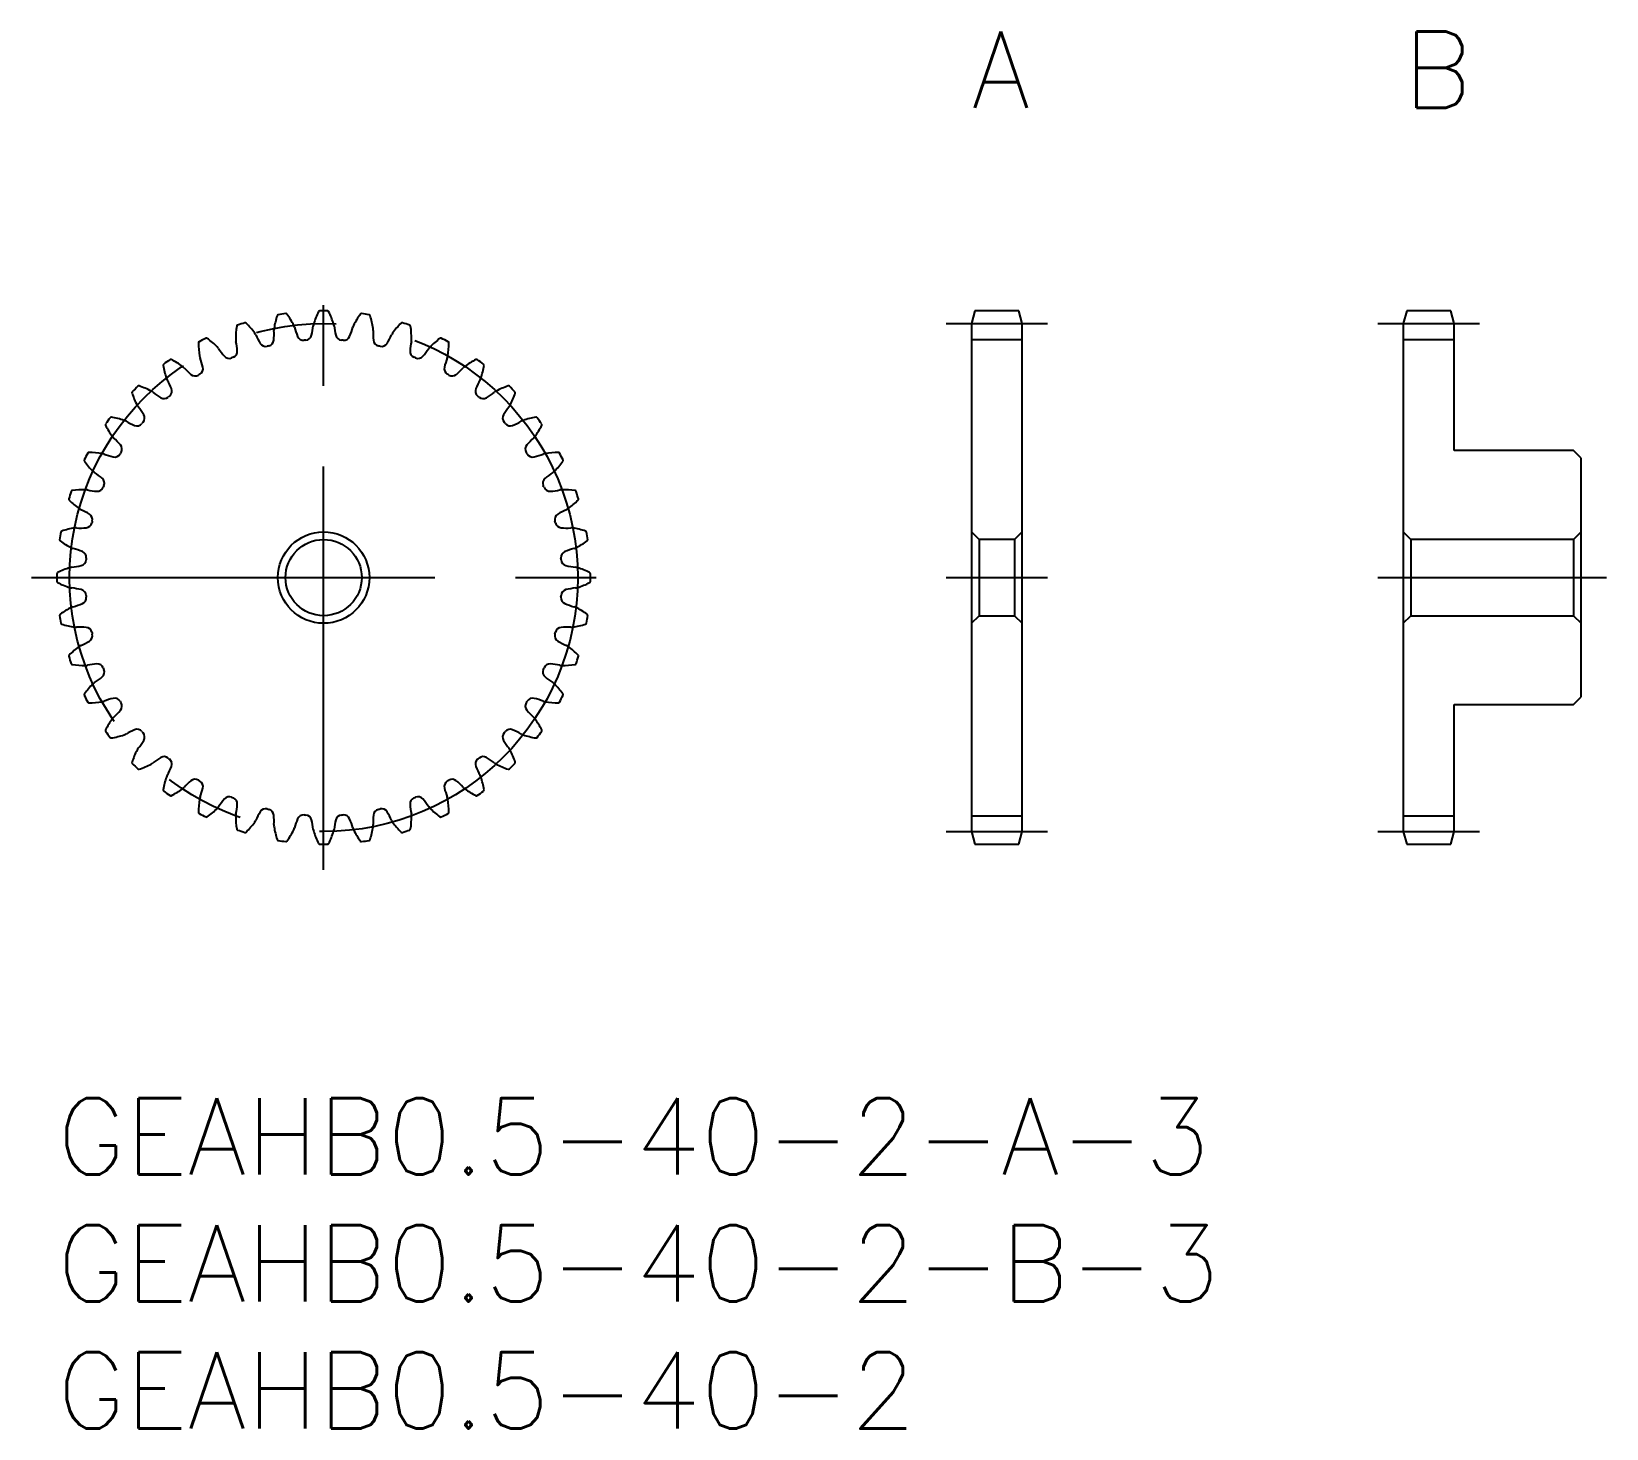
# Model space of a CAD drawing. Extents: x -1 to 61, y -13 to 42.
import ezdxf

# ---------------------------------------------------------------- set-up
doc = ezdxf.new("R2010")
doc.units = 0
doc.header["$LTSCALE"] = 0.5
doc.linetypes.add('CENTER', pattern=[50.8, 31.75, -6.35, 6.35, -6.35])
for name, color, linetype in [('MSM_CENTER', 1, 'CENTER'), ('MSM_CONTINUOUS', 7, 'CONTINUOUS'), ('MSM_PART_NUMBER', 7, 'CONTINUOUS')]:
    doc.layers.add(name, color=color, linetype=linetype)
doc.styles.get("Standard").update_dxf_attribs({"font": 'txt.shx', "height": 1, "bigfont": 'bigfont.shx'})

# ---------------------------------------------------------------- blocks, each defined once
blk = doc.blocks.new('*U3')
at = {"layer": 'MSM_PART_NUMBER'}
blk.add_text('GEAHB0.5-40-2-B-3', height=3, dxfattribs=at).set_placement((0, -8))
blk = doc.blocks.new('*U4')
at = {"layer": 'MSM_PART_NUMBER'}
blk.add_text('GEAHB0.5-40-2-A-3', height=3, dxfattribs=at).set_placement((0, -3))
blk = doc.blocks.new('*U5')
at = {"layer": 'MSM_PART_NUMBER'}
blk.add_text('A', height=3, dxfattribs=at).set_placement((36, 39))
blk = doc.blocks.new('*U6')
at = {"layer": 'MSM_PART_NUMBER'}
blk.add_text('B', height=3, dxfattribs=at).set_placement((53, 39))
blk = doc.blocks.new('*U7')
at = {"layer": 'MSM_PART_NUMBER'}
blk.add_text('GEAHB0.5-40-2', height=3, dxfattribs=at).set_placement((0, -13))

msp = doc.modelspace()

# ---------------------------------------------------------------- linework, layer by layer
at = {"layer": 'MSM_CENTER'}
for p, q in [((10.5, 9), (10.5, 32)), ((35, 30.5), (39, 30.5)), ((52, 30.5), (56, 30.5)), ((-1, 20.5), (22, 20.5)), ((35, 20.5), (39, 20.5)), ((52, 20.5), (61, 20.5)), ((35, 10.5), (39, 10.5)), ((52, 10.5), (56, 10.5))]:
    msp.add_line(p, q, dxfattribs=at)
msp.add_circle((10.5, 20.5), 10, dxfattribs=at)
at = {"layer": 'MSM_CONTINUOUS'}
for p, q in [((36.134, 31), (36, 30.5)), ((37.866, 31), (36.134, 31)), ((54.866, 31), (53.134, 31)), ((55, 30.5), (54.866, 31)), ((36, 30.5), (36, 10.5)), ((38, 30.5), (37.866, 31)), ((38, 10.5), (38, 30.5)), ((53.134, 31), (53, 30.5)), ((53, 30.5), (53, 10.5)), ((55, 25.5), (55, 30.5)), ((36, 29.875), (38, 29.875)), ((53, 29.875), (55, 29.875)), ((59.7, 25.5), (55, 25.5)), ((60, 25.2), (59.7, 25.5)), ((60, 15.8), (60, 25.2)), ((36.3, 22), (36, 22.3)), ((36.3, 22), (36.3, 19)), ((37.7, 22), (36.3, 22)), ((38, 22.3), (37.7, 22)), ((37.7, 22), (37.7, 19)), ((53.3, 22), (53, 22.3)), ((53.3, 22), (53.3, 19)), ((59.7, 22), (53.3, 22)), ((60, 22.3), (59.7, 22)), ((59.7, 22), (59.7, 19)), ((36, 18.7), (36.3, 19)), ((36.3, 19), (37.7, 19)), ((37.7, 19), (38, 18.7)), ((53, 18.7), (53.3, 19)), ((53.3, 19), (59.7, 19)), ((59.7, 19), (60, 18.7)), ((55, 10.5), (55, 15.5)), ((55, 15.5), (59.7, 15.5)), ((59.7, 15.5), (60, 15.8)), ((36, 11.125), (38, 11.125)), ((53, 11.125), (55, 11.125)), ((36, 10.5), (36.134, 10)), ((36.134, 10), (37.866, 10)), ((37.866, 10), (38, 10.5)), ((53, 10.5), (53.134, 10)), ((53.134, 10), (54.866, 10)), ((54.866, 10), (55, 10.5))]:
    msp.add_line(p, q, dxfattribs=at)
for radius in [1.8, 1.5]:
    msp.add_circle((10.5, 20.5), radius, dxfattribs=at)
for centre, radius, start, end in [((10.5, 20.5), 10.5, 89.16431, 90.83569), ((10.372, 29.896), 3.333, 171.34788, 180.25), ((7.126, 30.39), 0.05, 108.83573, 171.34781), ((10.5, 20.5), 10.5, 107.16431, 108.83569), ((7.416, 30.485), 0.05, 44.65211, 107.16431), ((5.08, 28.177), 3.333, 35.75, 44.65212), ((11.844, 29.801), 3.333, 162.34788, 171.25), ((8.715, 30.796), 0.05, 99.83573, 162.34781), ((10.5, 20.5), 10.5, 98.16431, 99.83569), ((9.016, 30.844), 0.05, 35.65211, 98.16431), ((6.348, 28.93), 3.333, 26.75, 35.65212), ((8.957, 30.245), 0.412, 15.39553, 26.75024), ((7.033, 30.755), 3.077, 346.55945, 353.60468), ((10.5, 30.367), 0.412, 162.24977, 173.60447), ((13.282, 29.476), 3.333, 153.34788, 162.25), ((10.348, 30.949), 0.05, 90.83569, 153.34781), ((10.652, 30.949), 0.05, 26.65212, 89.16431), ((7.718, 29.476), 3.333, 17.75, 26.65212), ((10.5, 30.367), 0.412, 6.39553, 17.75022), ((13.967, 30.755), 3.077, 186.39532, 193.44055), ((12.043, 30.245), 0.412, 153.24977, 164.60447), ((14.652, 28.93), 3.333, 144.34788, 153.25), ((11.984, 30.844), 0.05, 81.83568, 144.34795), ((10.5, 20.5), 10.5, 80.16431, 81.83569), ((12.285, 30.796), 0.05, 17.65211, 80.16431), ((9.156, 29.801), 3.333, 8.75, 17.65212), ((15.92, 28.177), 3.333, 135.34788, 144.25), ((13.584, 30.485), 0.05, 72.83569, 135.34788), ((10.5, 20.5), 10.5, 71.16431, 72.83569), ((13.874, 30.39), 0.05, 8.65211, 71.16431), ((10.628, 29.896), 3.333, 359.75, 8.65212), ((5.621, 29.741), 0.05, 117.83573, 180.34781), ((10.5, 20.5), 10.5, 116.16431, 117.83569), ((5.892, 29.879), 0.05, 53.6521, 116.16431), ((3.946, 27.235), 3.333, 44.75, 53.65212), ((7.451, 29.884), 0.412, 180.24977, 191.60447), ((4.033, 29.182), 3.077, 4.55945, 11.60468), ((7.451, 29.884), 0.412, 24.39553, 35.75024), ((10.629, 31.325), 3.077, 204.39532, 211.44055), ((8.289, 29.868), 0.25, 283.2777, 355.55947), ((5.471, 30.087), 3.077, 355.55945, 2.60468), ((8.957, 30.245), 0.412, 171.24977, 182.60447), ((12.32, 31.171), 3.077, 195.39532, 202.44055), ((9.708, 30.092), 0.25, 202.44053, 274.72229), ((10.5, 20.5), 9.375, 94.2777, 94.7223), ((9.782, 30.098), 0.25, 274.2777, 346.55946), ((11.218, 30.098), 0.25, 193.44054, 265.72229), ((10.5, 20.5), 9.375, 85.2777, 85.7223), ((11.292, 30.092), 0.25, 265.2777, 337.55946), ((8.68, 31.171), 3.077, 337.55945, 344.60468), ((12.043, 30.245), 0.412, 357.39553, 8.75022), ((15.529, 30.087), 3.077, 177.39532, 184.44055), ((12.711, 29.868), 0.25, 184.44054, 256.72229), ((10.371, 31.325), 3.077, 328.55945, 335.60468), ((13.549, 29.884), 0.412, 144.24977, 155.60447), ((16.967, 29.182), 3.077, 168.39532, 175.44055), ((13.549, 29.884), 0.412, 348.39553, 359.75022), ((17.054, 27.235), 3.333, 126.34788, 135.25), ((15.108, 29.879), 0.05, 63.83568, 126.34788), ((10.5, 20.5), 10.5, 62.16431, 63.83569), ((15.379, 29.741), 0.05, 359.65211, 62.16431), ((8.904, 29.761), 3.333, 180.34788, 189.25), ((6.021, 29.291), 0.412, 189.24977, 200.60447), ((2.755, 28.063), 3.077, 13.55945, 20.60468), ((6.021, 29.291), 0.412, 33.39553, 44.75024), ((8.934, 31.212), 3.077, 213.39532, 220.44055), ((6.782, 29.378), 0.25, 220.44053, 292.72229), ((10.5, 20.5), 9.375, 112.2777, 112.7223), ((6.851, 29.407), 0.25, 292.2777, 4.55947), ((8.217, 29.85), 0.25, 211.44053, 283.72229), ((10.5, 20.5), 9.375, 103.2777, 103.7223), ((10.5, 20.5), 9.375, 76.2777, 76.7223), ((12.783, 29.85), 0.25, 256.2777, 328.55946), ((14.149, 29.407), 0.25, 175.44054, 247.72229), ((10.5, 20.5), 9.375, 67.2777, 67.7223), ((14.218, 29.378), 0.25, 247.2777, 319.55946), ((12.066, 31.212), 3.077, 319.55945, 326.60468), ((14.979, 29.291), 0.412, 135.24978, 146.60447), ((18.245, 28.063), 3.077, 159.39532, 166.44055), ((14.979, 29.291), 0.412, 339.39553, 350.75022), ((12.096, 29.761), 3.333, 350.75, 359.65212), ((4.235, 28.864), 0.05, 126.83573, 189.34788), ((7.475, 29.397), 3.333, 189.34788, 198.25), ((10.5, 20.5), 10.5, 125.16431, 126.83569), ((4.482, 29.043), 0.05, 62.6521, 125.16431), ((2.973, 26.127), 3.333, 53.75, 62.65212), ((4.701, 28.482), 0.412, 42.39553, 53.75024), ((7.277, 30.835), 3.077, 222.39532, 229.44055), ((5.503, 28.726), 0.25, 301.2777, 13.55947), ((15.497, 28.726), 0.25, 166.44054, 238.72229), ((13.723, 30.835), 3.077, 310.55945, 317.60468), ((16.299, 28.482), 0.412, 126.24978, 137.60447), ((18.027, 26.127), 3.333, 117.34788, 126.25), ((16.518, 29.043), 0.05, 54.8357, 117.34788), ((10.5, 20.5), 10.5, 53.16431, 54.83569), ((13.525, 29.397), 3.333, 341.75, 350.65212), ((16.765, 28.864), 0.05, 350.65211, 53.16431), ((10.5, 20.5), 10.5, 134.16431, 135.83569), ((3.219, 27.996), 0.05, 71.6521, 134.16431), ((2.186, 24.88), 3.333, 62.75, 71.65212), ((4.701, 28.482), 0.412, 198.24977, 209.60447), ((1.667, 26.759), 3.077, 22.55945, 29.60468), ((4.278, 27.843), 0.25, 310.2777, 22.55947), ((5.439, 28.687), 0.25, 229.44054, 301.72229), ((10.5, 20.5), 9.375, 121.2777, 121.7223), ((10.5, 20.5), 9.375, 58.2777, 58.7223), ((15.561, 28.687), 0.25, 238.2777, 310.55946), ((16.722, 27.843), 0.25, 157.44054, 229.72229), ((19.333, 26.759), 3.077, 150.39532, 157.44055), ((16.299, 28.482), 0.412, 330.39553, 341.75023), ((18.814, 24.88), 3.333, 108.34788, 117.25), ((17.781, 27.996), 0.05, 45.8357, 108.34788), ((10.5, 20.5), 10.5, 44.16431, 45.83569), ((3.004, 27.781), 0.05, 135.83573, 198.34781), ((6.12, 28.814), 3.333, 198.34788, 207.25), ((3.523, 27.477), 0.412, 207.24977, 218.60447), ((3.523, 27.477), 0.412, 51.39553, 62.75024), ((5.7, 30.203), 3.077, 231.39532, 238.44055), ((4.221, 27.795), 0.25, 238.44053, 310.72229), ((10.5, 20.5), 9.375, 130.2777, 130.7223), ((10.5, 20.5), 9.375, 49.2777, 49.7223), ((16.779, 27.795), 0.25, 229.2777, 301.55946), ((15.3, 30.203), 3.077, 301.55945, 308.60468), ((17.477, 27.477), 0.412, 117.24978, 128.60447), ((17.477, 27.477), 0.412, 321.39553, 332.75023), ((14.88, 28.814), 3.333, 332.75, 341.65212), ((17.996, 27.781), 0.05, 341.65211, 44.16431), ((10.5, 20.5), 10.5, 143.16431, 144.83569), ((2.136, 26.765), 0.05, 80.6521, 143.16431), ((1.603, 23.525), 3.333, 71.75, 80.65212), ((2.518, 26.299), 0.412, 60.39553, 71.75024), ((0.797, 25.3), 3.077, 31.55945, 38.60468), ((3.205, 26.779), 0.25, 319.2777, 31.55946), ((17.795, 26.779), 0.25, 148.44054, 220.72229), ((20.203, 25.3), 3.077, 141.39532, 148.44055), ((18.482, 26.299), 0.412, 108.24978, 119.60447), ((19.397, 23.525), 3.333, 99.34788, 108.25), ((18.864, 26.765), 0.05, 36.8357, 99.34788), ((10.5, 20.5), 10.5, 35.16431, 36.83569), ((1.957, 26.518), 0.05, 144.83573, 207.34781), ((4.873, 28.027), 3.333, 207.34788, 216.25), ((2.518, 26.299), 0.412, 216.24977, 227.60447), ((4.241, 29.333), 3.077, 240.39532, 247.44055), ((3.157, 26.722), 0.25, 247.44054, 319.72229), ((10.5, 20.5), 9.375, 139.2777, 139.7223), ((10.5, 20.5), 9.375, 40.2777, 40.7223), ((17.843, 26.722), 0.25, 220.2777, 292.55946), ((16.759, 29.333), 3.077, 292.55945, 299.60468), ((18.482, 26.299), 0.412, 312.39553, 323.75024), ((16.127, 28.027), 3.333, 323.75, 332.65212), ((19.043, 26.518), 0.05, 332.65211, 35.16431), ((1.259, 25.379), 0.05, 89.6521, 152.16431), ((1.239, 22.096), 3.333, 80.75, 89.65212), ((0.165, 23.723), 3.077, 40.55945, 47.60468), ((10.5, 20.5), 9.375, 148.2777, 148.7223), ((2.313, 25.561), 0.25, 328.2777, 40.55946), ((18.687, 25.561), 0.25, 139.44054, 211.72229), ((10.5, 20.5), 9.375, 31.2777, 31.7223), ((20.835, 23.723), 3.077, 132.39532, 139.44055), ((19.761, 22.096), 3.333, 90.34788, 99.25), ((19.741, 25.379), 0.05, 27.8357, 90.34788), ((1.121, 25.108), 0.05, 153.83573, 216.34788), ((10.5, 20.5), 10.5, 152.16431, 153.83569), ((3.765, 27.054), 3.333, 216.34788, 225.25), ((1.709, 24.979), 0.412, 69.39553, 80.75022), ((2.937, 28.245), 3.077, 249.39532, 256.44055), ((2.274, 25.497), 0.25, 256.44053, 328.72229), ((18.726, 25.497), 0.25, 211.2777, 283.55946), ((18.063, 28.245), 3.077, 283.55945, 290.60468), ((19.291, 24.979), 0.412, 99.24977, 110.60447), ((17.235, 27.054), 3.333, 314.75, 323.65212), ((10.5, 20.5), 10.5, 26.16431, 27.83569), ((19.879, 25.108), 0.05, 323.6521, 26.16431), ((1.709, 24.979), 0.412, 225.24977, 236.60447), ((-0.212, 22.066), 3.077, 49.55945, 56.60468), ((1.622, 24.218), 0.25, 337.2777, 49.55946), ((19.378, 24.218), 0.25, 130.44054, 202.72229), ((21.212, 22.066), 3.077, 123.39532, 130.44055), ((19.291, 24.979), 0.412, 303.39553, 314.75024), ((0.515, 23.584), 0.05, 162.83573, 225.34788), ((10.5, 20.5), 10.5, 161.16431, 162.83569), ((0.61, 23.874), 0.05, 98.6521, 161.16431), ((1.104, 20.628), 3.333, 89.75, 98.65212), ((1.116, 23.549), 0.412, 78.39553, 89.75022), ((1.818, 26.967), 3.077, 258.39532, 265.44055), ((1.593, 24.149), 0.25, 265.44053, 337.72229), ((10.5, 20.5), 9.375, 157.2777, 157.7223), ((10.5, 20.5), 9.375, 22.2777, 22.7223), ((19.407, 24.149), 0.25, 202.2777, 274.55946), ((19.182, 26.967), 3.077, 274.55945, 281.60468), ((19.884, 23.549), 0.412, 90.24977, 101.60447), ((19.896, 20.628), 3.333, 81.34788, 90.25), ((20.39, 23.874), 0.05, 18.83571, 81.34788), ((10.5, 20.5), 10.5, 17.16431, 18.83569), ((20.485, 23.584), 0.05, 314.6521, 17.16431), ((2.823, 25.92), 3.333, 225.34788, 234.25), ((1.116, 23.549), 0.412, 234.24977, 245.60447), ((-0.325, 20.371), 3.077, 58.55945, 65.60468), ((1.15, 22.783), 0.25, 346.2777, 58.55946), ((19.85, 22.783), 0.25, 121.44054, 193.72229), ((21.325, 20.371), 3.077, 114.39532, 121.44055), ((19.884, 23.549), 0.412, 294.39553, 305.75023), ((18.177, 25.92), 3.333, 305.75, 314.65212), ((0.204, 22.285), 0.05, 107.6521, 170.16431), ((1.199, 19.156), 3.333, 98.75, 107.65212), ((0.755, 22.043), 0.412, 87.39553, 98.75023), ((0.913, 25.529), 3.077, 267.39532, 274.44055), ((1.132, 22.711), 0.25, 274.44054, 346.72229), ((10.5, 20.5), 9.375, 166.2777, 166.7223), ((10.5, 20.5), 9.375, 13.2777, 13.7223), ((19.868, 22.711), 0.25, 193.2777, 265.55946), ((20.087, 25.529), 3.077, 265.55945, 272.60468), ((20.245, 22.043), 0.412, 81.24977, 92.60447), ((19.801, 19.156), 3.333, 72.34788, 81.25), ((20.796, 22.285), 0.05, 9.83571, 72.34788), ((10.5, 20.5), 10.5, 170.16431, 171.83569), ((0.156, 21.984), 0.05, 171.83572, 234.34788), ((2.07, 24.652), 3.333, 234.34788, 243.25), ((18.93, 24.652), 3.333, 296.75, 305.65212), ((10.5, 20.5), 10.5, 8.16431, 9.83569), ((20.844, 21.984), 0.05, 305.6521, 8.16431), ((0.755, 22.043), 0.412, 243.24977, 254.60447), ((-0.171, 18.68), 3.077, 67.55945, 74.60468), ((0.902, 21.218), 0.25, 283.44054, 355.72229), ((0.908, 21.292), 0.25, 355.2777, 67.55946), ((10.5, 20.5), 9.375, 175.2777, 175.7223), ((20.092, 21.292), 0.25, 112.44054, 184.72229), ((10.5, 20.5), 9.375, 4.2777, 4.7223), ((20.098, 21.218), 0.25, 184.2777, 256.55946), ((21.171, 18.68), 3.077, 105.39532, 112.44055), ((20.245, 22.043), 0.412, 285.39553, 296.75023), ((10.5, 20.5), 10.5, 179.16431, 180.83569), ((0.051, 20.652), 0.05, 116.6521, 179.16431), ((1.524, 17.718), 3.333, 107.75, 116.65212), ((0.633, 20.5), 0.412, 96.39553, 107.75022), ((0.245, 23.967), 3.077, 276.39532, 283.44055), ((20.755, 23.967), 3.077, 256.55945, 263.60468), ((20.367, 20.5), 0.412, 72.24977, 83.60447), ((19.476, 17.718), 3.333, 63.34788, 72.25), ((20.949, 20.652), 0.05, 0.83571, 63.34788), ((10.5, 20.5), 10.5, 359.16431, 0.83569), ((0.051, 20.348), 0.05, 180.83573, 243.34788), ((1.524, 23.282), 3.333, 243.34788, 252.25), ((0.633, 20.5), 0.412, 252.24977, 263.60447), ((0.245, 17.033), 3.077, 76.55945, 83.60468), ((0.902, 19.782), 0.25, 4.2777, 76.55946), ((20.098, 19.782), 0.25, 103.44054, 175.72229), ((20.755, 17.033), 3.077, 96.39532, 103.44055), ((20.367, 20.5), 0.412, 276.39553, 287.75023), ((19.476, 23.282), 3.333, 287.75, 296.65212), ((20.949, 20.348), 0.05, 296.6521, 359.16431), ((2.07, 16.348), 3.333, 116.75, 125.65212), ((0.755, 18.957), 0.412, 105.39553, 116.75023), ((-0.171, 22.32), 3.077, 285.39532, 292.44055), ((0.908, 19.708), 0.25, 292.44053, 4.72229), ((10.5, 20.5), 9.375, 184.2777, 184.7223), ((20.092, 19.708), 0.25, 175.2777, 247.55946), ((10.5, 20.5), 9.375, 355.2777, 355.7223), ((21.171, 22.32), 3.077, 247.55945, 254.60468), ((20.245, 18.957), 0.412, 63.24977, 74.60447), ((18.93, 16.348), 3.333, 54.34788, 63.25), ((0.156, 19.016), 0.05, 125.6521, 188.16431), ((10.5, 20.5), 10.5, 188.16431, 189.83569), ((0.204, 18.715), 0.05, 189.83572, 252.34788), ((1.199, 21.844), 3.333, 252.34788, 261.25), ((19.801, 21.844), 3.333, 278.75, 287.65212), ((20.796, 18.715), 0.05, 287.6521, 350.16431), ((10.5, 20.5), 10.5, 350.16431, 351.83569), ((20.844, 19.016), 0.05, 351.83571, 54.34788), ((0.755, 18.957), 0.412, 261.24977, 272.60447), ((0.913, 15.471), 3.077, 85.55945, 92.60468), ((-0.325, 20.629), 3.077, 294.39532, 301.44055), ((1.132, 18.289), 0.25, 13.2777, 85.55946), ((1.15, 18.217), 0.25, 301.44053, 13.72229), ((10.5, 20.5), 9.375, 193.2777, 193.7223), ((19.85, 18.217), 0.25, 166.2777, 238.55946), ((10.5, 20.5), 9.375, 346.2777, 346.7223), ((19.868, 18.289), 0.25, 94.44054, 166.72229), ((21.325, 20.629), 3.077, 238.55945, 245.60468), ((20.087, 15.471), 3.077, 87.39532, 94.44055), ((20.245, 18.957), 0.412, 267.39553, 278.75023), ((0.515, 17.416), 0.05, 134.65209, 197.16431), ((10.5, 20.5), 10.5, 197.16431, 198.83569), ((2.823, 15.08), 3.333, 125.75, 134.65212), ((1.116, 17.451), 0.412, 114.39553, 125.75024), ((19.884, 17.451), 0.412, 54.24977, 65.60447), ((18.177, 15.08), 3.333, 45.34788, 54.25), ((10.5, 20.5), 10.5, 341.16431, 342.83569), ((20.485, 17.416), 0.05, 342.83571, 45.34788), ((0.61, 17.126), 0.05, 198.83572, 261.34788), ((1.104, 20.372), 3.333, 261.34788, 270.25), ((1.116, 17.451), 0.412, 270.24977, 281.60447), ((1.818, 14.033), 3.077, 94.55945, 101.60468), ((1.593, 16.851), 0.25, 22.2777, 94.55946), ((1.622, 16.782), 0.25, 310.44054, 22.72229), ((10.5, 20.5), 9.375, 202.2777, 202.7223), ((19.378, 16.782), 0.25, 157.2777, 229.55946), ((10.5, 20.5), 9.375, 337.2777, 337.7223), ((19.407, 16.851), 0.25, 85.44054, 157.72229), ((19.182, 14.033), 3.077, 78.39532, 85.44055), ((19.884, 17.451), 0.412, 258.39553, 269.75023), ((19.896, 20.372), 3.333, 269.75, 278.65212), ((20.39, 17.126), 0.05, 278.6521, 341.16431), ((3.765, 13.946), 3.333, 134.75, 143.65212), ((1.709, 16.021), 0.412, 123.39553, 134.75023), ((-0.212, 18.934), 3.077, 303.39532, 310.44055), ((21.212, 18.934), 3.077, 229.55945, 236.60468), ((19.291, 16.021), 0.412, 45.24977, 56.60447), ((17.235, 13.946), 3.333, 36.34788, 45.25), ((1.121, 15.892), 0.05, 143.65209, 206.16431), ((10.5, 20.5), 10.5, 206.16431, 207.83569), ((1.259, 15.621), 0.05, 207.83572, 270.34788), ((1.239, 18.904), 3.333, 270.34788, 279.25), ((1.709, 16.021), 0.412, 279.24977, 290.60447), ((2.937, 12.755), 3.077, 103.55945, 110.60468), ((2.274, 15.503), 0.25, 31.2777, 103.55946), ((10.5, 20.5), 9.375, 211.2777, 211.7223), ((2.313, 15.439), 0.25, 319.44053, 31.72229), ((18.687, 15.439), 0.25, 148.2777, 220.55946), ((10.5, 20.5), 9.375, 328.2777, 328.7223), ((18.726, 15.503), 0.25, 76.44054, 148.72229), ((18.063, 12.755), 3.077, 69.39532, 76.44055), ((19.291, 16.021), 0.412, 249.39553, 260.75023), ((19.761, 18.904), 3.333, 260.75, 269.65212), ((19.741, 15.621), 0.05, 269.6521, 332.16431), ((10.5, 20.5), 10.5, 332.16431, 333.83569), ((19.879, 15.892), 0.05, 333.83571, 36.34788), ((4.873, 12.973), 3.333, 143.75, 152.65212), ((2.518, 14.701), 0.412, 132.39553, 143.75023), ((0.165, 17.277), 3.077, 312.39532, 319.44055), ((20.835, 17.277), 3.077, 220.55945, 227.60468), ((18.482, 14.701), 0.412, 36.24977, 47.60447), ((16.127, 12.973), 3.333, 27.34788, 36.25), ((1.957, 14.482), 0.05, 152.65209, 215.16431), ((10.5, 20.5), 10.5, 215.16431, 216.83569), ((1.603, 17.475), 3.333, 279.34788, 288.25), ((2.518, 14.701), 0.412, 288.24977, 299.60447), ((4.241, 11.667), 3.077, 112.55945, 119.60468), ((3.157, 14.278), 0.25, 40.2777, 112.55946), ((10.5, 20.5), 9.375, 220.2777, 220.7223), ((3.205, 14.221), 0.25, 328.44053, 40.72229), ((17.795, 14.221), 0.25, 139.2777, 211.55946), ((10.5, 20.5), 9.375, 319.2777, 319.7223), ((17.843, 14.278), 0.25, 67.44053, 139.72229), ((16.759, 11.667), 3.077, 60.39532, 67.44055), ((18.482, 14.701), 0.412, 240.39553, 251.75023), ((19.397, 17.475), 3.333, 251.75, 260.65212), ((10.5, 20.5), 10.5, 323.16431, 324.83569), ((19.043, 14.482), 0.05, 324.83571, 27.34788), ((2.136, 14.235), 0.05, 216.83572, 279.34781), ((6.12, 12.186), 3.333, 152.75, 161.65212), ((3.523, 13.523), 0.412, 141.39553, 152.75024), ((0.797, 15.7), 3.077, 321.39532, 328.44055), ((20.203, 15.7), 3.077, 211.55945, 218.60468), ((17.477, 13.523), 0.412, 27.24977, 38.60447), ((14.88, 12.186), 3.333, 18.34788, 27.25), ((18.864, 14.235), 0.05, 260.6521, 323.16431), ((3.004, 13.219), 0.05, 161.6521, 224.16431), ((10.5, 20.5), 10.5, 224.16431, 225.83569), ((2.186, 16.12), 3.333, 288.34788, 297.25), ((3.523, 13.523), 0.412, 297.24977, 308.60447), ((5.7, 10.797), 3.077, 121.55945, 128.60468), ((4.221, 13.205), 0.25, 49.2777, 121.55946), ((1.667, 14.241), 3.077, 330.39532, 337.44055), ((10.5, 20.5), 9.375, 229.2777, 229.7223), ((4.278, 13.157), 0.25, 337.44054, 49.72229), ((16.722, 13.157), 0.25, 130.2777, 202.55946), ((19.333, 14.241), 3.077, 202.55945, 209.60468), ((10.5, 20.5), 9.375, 310.2777, 310.7223), ((16.779, 13.205), 0.25, 58.44054, 130.72229), ((15.3, 10.797), 3.077, 51.39532, 58.44055), ((17.477, 13.523), 0.412, 231.39553, 242.75023), ((18.814, 16.12), 3.333, 242.75, 251.65212), ((10.5, 20.5), 10.5, 314.16431, 315.83569), ((17.996, 13.219), 0.05, 315.83571, 18.34788), ((3.219, 13.004), 0.05, 225.83572, 288.34781), ((7.475, 11.603), 3.333, 161.75, 170.65212), ((4.701, 12.518), 0.412, 150.39553, 161.75023), ((7.277, 10.165), 3.077, 130.55945, 137.60468), ((5.439, 12.313), 0.25, 58.2777, 130.55946), ((10.5, 20.5), 9.375, 238.2777, 238.7223), ((5.503, 12.274), 0.25, 346.44054, 58.72229), ((15.497, 12.274), 0.25, 121.2777, 193.55946), ((10.5, 20.5), 9.375, 301.2777, 301.7223), ((15.561, 12.313), 0.25, 49.44054, 121.72229), ((13.723, 10.165), 3.077, 42.39532, 49.44055), ((16.299, 12.518), 0.412, 18.24977, 29.60447), ((13.525, 11.603), 3.333, 9.34788, 18.25), ((17.781, 13.004), 0.05, 251.6521, 314.16431), ((4.235, 12.136), 0.05, 170.65209, 233.16431), ((10.5, 20.5), 10.5, 233.16431, 234.83569), ((4.482, 11.957), 0.05, 234.83572, 297.34788), ((2.973, 14.873), 3.333, 297.34788, 306.25), ((4.701, 12.518), 0.412, 306.24977, 317.60447), ((6.021, 11.709), 0.412, 159.39553, 170.75024), ((2.755, 12.937), 3.077, 339.39532, 346.44055), ((8.934, 9.788), 3.077, 139.55945, 146.60468), ((6.782, 11.622), 0.25, 67.2777, 139.55946), ((10.5, 20.5), 9.375, 247.2777, 247.7223), ((6.851, 11.593), 0.25, 355.44054, 67.72229), ((14.149, 11.593), 0.25, 112.2777, 184.55946), ((10.5, 20.5), 9.375, 292.2777, 292.7223), ((14.218, 11.622), 0.25, 40.44054, 112.72229), ((12.066, 9.788), 3.077, 33.39532, 40.44055), ((18.245, 12.937), 3.077, 193.55945, 200.60468), ((14.979, 11.709), 0.412, 9.24977, 20.60447), ((16.299, 12.518), 0.412, 222.39553, 233.75022), ((18.027, 14.873), 3.333, 233.75, 242.65212), ((16.518, 11.957), 0.05, 242.6521, 305.16431), ((10.5, 20.5), 10.5, 305.16431, 306.83569), ((16.765, 12.136), 0.05, 306.83571, 9.34781), ((8.904, 11.239), 3.333, 170.75, 179.65212), ((5.621, 11.259), 0.05, 179.65209, 242.16431), ((10.5, 20.5), 10.5, 242.16431, 243.83569), ((3.946, 13.765), 3.333, 306.34788, 315.25), ((6.021, 11.709), 0.412, 315.24977, 326.60447), ((7.451, 11.116), 0.412, 168.39553, 179.75023), ((4.033, 11.818), 3.077, 348.39532, 355.44055), ((10.629, 9.675), 3.077, 148.55945, 155.60468), ((8.217, 11.15), 0.25, 76.2777, 148.55946), ((10.5, 20.5), 9.375, 256.2777, 256.7223), ((8.289, 11.132), 0.25, 4.44054, 76.72229), ((12.711, 11.132), 0.25, 103.2777, 175.55946), ((10.5, 20.5), 9.375, 283.2777, 283.7223), ((12.783, 11.15), 0.25, 31.44054, 103.72229), ((10.371, 9.675), 3.077, 24.39532, 31.44055), ((16.967, 11.818), 3.077, 184.55945, 191.60468), ((13.549, 11.116), 0.412, 0.24977, 11.60447), ((14.979, 11.709), 0.412, 213.39553, 224.75023), ((17.054, 13.765), 3.333, 224.75, 233.65212), ((10.5, 20.5), 10.5, 296.16431, 297.83569), ((12.096, 11.239), 3.333, 0.34788, 9.25), ((15.379, 11.259), 0.05, 297.83571, 0.34788), ((5.892, 11.121), 0.05, 243.83572, 306.34788), ((10.372, 11.104), 3.333, 179.75, 188.65212), ((7.126, 10.61), 0.05, 188.65209, 251.16431), ((10.5, 20.5), 10.5, 251.16431, 252.83569), ((5.08, 12.823), 3.333, 315.34788, 324.25), ((7.451, 11.116), 0.412, 324.24977, 335.60447), ((5.471, 10.913), 3.077, 357.39532, 4.44055), ((8.957, 10.755), 0.412, 177.39553, 188.75023), ((11.844, 11.199), 3.333, 188.75, 197.65212), ((6.348, 12.07), 3.333, 324.34788, 333.25), ((8.957, 10.755), 0.412, 333.24977, 344.60447), ((12.32, 9.829), 3.077, 157.55945, 164.60468), ((9.708, 10.908), 0.25, 85.2777, 157.55946), ((10.5, 20.5), 9.375, 265.2777, 265.7223), ((9.782, 10.902), 0.25, 13.44054, 85.72229), ((7.033, 10.245), 3.077, 6.39532, 13.44055), ((10.5, 10.633), 0.412, 186.39553, 197.75023), ((10.5, 10.633), 0.412, 342.24977, 353.60447), ((13.967, 10.245), 3.077, 166.55945, 173.60468), ((11.218, 10.902), 0.25, 94.2777, 166.55946), ((10.5, 20.5), 9.375, 274.2777, 274.7223), ((11.292, 10.908), 0.25, 22.44054, 94.72229), ((8.68, 9.829), 3.077, 15.39532, 22.44055), ((12.043, 10.755), 0.412, 195.39553, 206.75023), ((14.652, 12.07), 3.333, 206.75, 215.65212), ((9.156, 11.199), 3.333, 342.34788, 351.25), ((12.043, 10.755), 0.412, 351.24977, 2.60447), ((15.529, 10.913), 3.077, 175.55945, 182.60468), ((13.549, 11.116), 0.412, 204.39553, 215.75022), ((15.92, 12.823), 3.333, 215.75, 224.65212), ((10.5, 20.5), 10.5, 287.16431, 288.83569), ((13.874, 10.61), 0.05, 288.83571, 351.34788), ((10.628, 11.104), 3.333, 351.34788, 0.25), ((15.108, 11.121), 0.05, 233.6521, 296.16431), ((7.416, 10.515), 0.05, 252.83572, 315.34788), ((8.715, 10.204), 0.05, 197.6521, 260.16431), ((10.5, 20.5), 10.5, 260.16431, 261.83569), ((9.016, 10.156), 0.05, 261.83571, 324.34788), ((13.282, 11.524), 3.333, 197.75, 206.65212), ((10.348, 10.051), 0.05, 206.65209, 269.16431), ((10.5, 20.5), 10.5, 269.16431, 270.83569), ((10.652, 10.051), 0.05, 270.83571, 333.34788), ((7.718, 11.524), 3.333, 333.34788, 342.25), ((11.984, 10.156), 0.05, 215.6521, 278.16431), ((10.5, 20.5), 10.5, 278.16431, 279.83569), ((12.285, 10.204), 0.05, 279.83571, 342.34788), ((13.584, 10.515), 0.05, 224.6521, 287.16431)]:
    msp.add_arc(centre, radius, start, end, dxfattribs=at)

# ---------------------------------------------------------------- block references
for name in ['*U5', '*U6', '*U4', '*U3', '*U7']:
    msp.add_blockref(name, (0, 0), dxfattribs=at)

doc.saveas('drawing.dxf')
